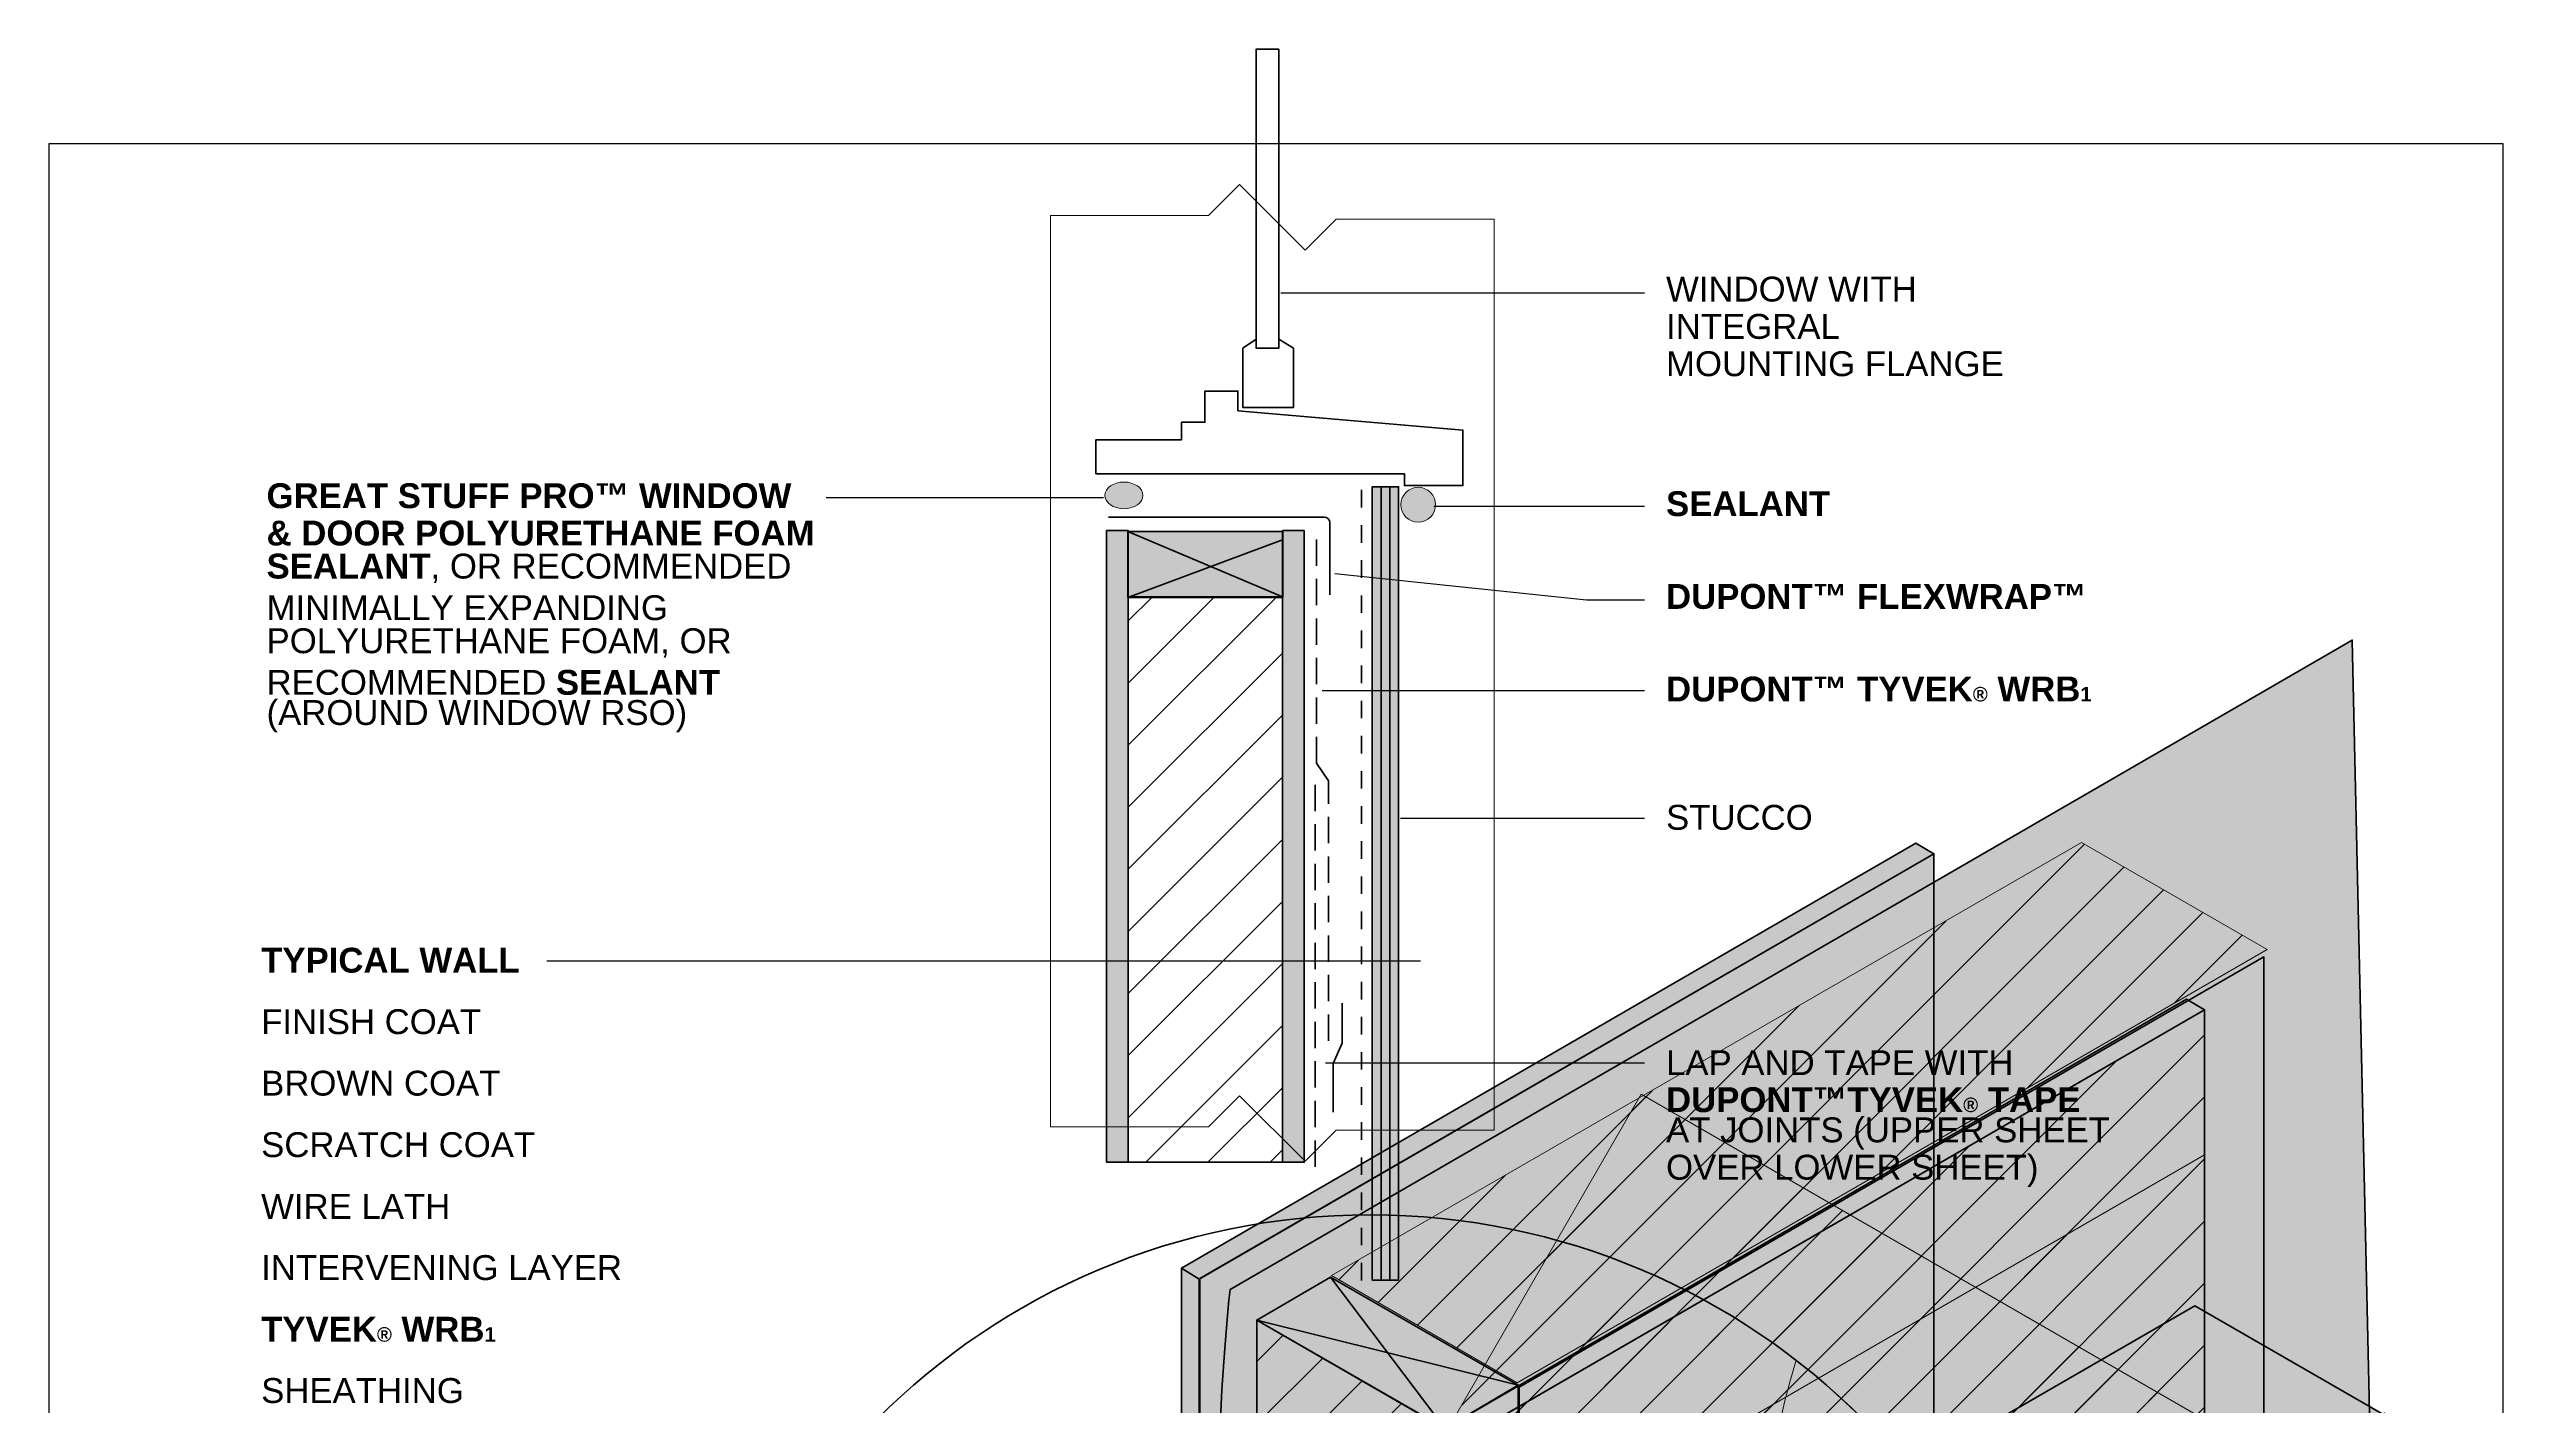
# Model space of a CAD drawing. Extents: x 26 to 585, y -793 to -8.
# Drawn here: x 26 to 585, y -317 to -8 of the extents above; entities that cross this region are included whole.
import ezdxf

# ---------------------------------------------------------------- set-up
doc = ezdxf.new("R2010")
doc.units = 0
doc.header["$MEASUREMENT"] = 0
for name, pattern in [('AI-Linetype-0', [8, 4, -4]), ('AI-Linetype-1', [9, 6, -3]), ('AI-Linetype-2', [9, 6, -3])]:
    doc.linetypes.add(name, pattern=pattern)
for name, color, linetype, lineweight in [('background', 7, 'Continuous', 0), ('circle', 7, 'Continuous', 0), ('detail', 7, 'Continuous', 0), ('drywall', 7, 'Continuous', 0), ('lines and arrows', 7, 'Continuous', 0), ('OSB', 7, 'Continuous', 0), ('studs and insulation', 7, 'Continuous', 0), ('text', 7, 'Continuous', 0), ('vapor retrarder', 7, 'Continuous', 0), ('wire', 7, 'Continuous', 0), ('WRB', 7, 'Continuous', 0)]:
    doc.layers.add(name, color=color, linetype=linetype, lineweight=lineweight)
pattern_1 = [(45, (0, 0), (-7.07107, 7.07107), [])]

# ---------------------------------------------------------------- blocks, each defined once
blk = doc.blocks.new('Block_7')
at = {"layer": 'background', "color": 250, "lineweight": 25, "true_color": 0x231f20}
for p, q in [((26.46, -642.9), (585.42, -642.9)), ((429.12, -642.9), (429.12, -762.78)), ((26.46, -722.04), (429.12, -722.04)), ((131.88, -722.04), (131.88, -762.78)), ((26.46, -735.6), (131.88, -735.6)), ((26.46, -749.22), (131.88, -749.22))]:
    blk.add_line(p, q, dxfattribs=at)
blk.add_lwpolyline([(585.42, -762.78), (26.46, -762.78), (26.46, -29.1), (585.42, -29.1)], close=True, dxfattribs=at)
blk = doc.blocks.new('Block_8')
at = {"layer": 'drywall', "true_color": 0xf1f2f2, "transparency": 33554687}
h = blk.add_hatch(color=7, dxfattribs=at)
h.dxf.hatch_style = 2
h.paths.add_polyline_path([(284.45, -285.2), (451.69, -188.45), (455.82, -190.84), (288.41, -287.69)])
at = {"layer": 'drywall', "true_color": 0xebebec, "transparency": 33554687}
h = blk.add_hatch(color=7, dxfattribs=at)
h.dxf.hatch_style = 2
h.paths.add_polyline_path([(288.62, -287.56), (455.82, -190.84), (455.82, -573.17), (194.17, -724.54), (194.17, -462.21), (288.62, -407.56)])
at = {"layer": 'drywall', "true_color": 0xe2e3e4, "transparency": 33554687}
h = blk.add_hatch(color=254, dxfattribs=at)
h.dxf.hatch_style = 2
h.paths.add_polyline_path([(288.41, -407.69), (284.45, -405.2), (284.45, -285.2), (288.41, -287.69)])
at = {"layer": 'drywall', "true_color": 0xf1f2f2, "transparency": 33554687}
h = blk.add_hatch(color=7, dxfattribs=at)
h.dxf.hatch_style = 2
h.paths.add_polyline_path([(288.41, -407.69), (194.17, -462.21), (190.03, -459.82), (284.45, -405.2)])
at = {"layer": 'drywall', "true_color": 0xe2e3e4, "transparency": 33554687}
h = blk.add_hatch(color=254, dxfattribs=at)
h.dxf.hatch_style = 2
h.paths.add_polyline_path([(194.17, -462.21), (194.17, -724.54), (190.03, -722.15), (190.03, -459.82)])
at = {"layer": 'drywall', "color": 250, "lineweight": 35, "true_color": 0x231f20}
for points in [[(284.45, -285.2), (451.69, -188.45), (455.82, -190.84), (288.41, -287.69)], [(288.62, -287.56), (455.82, -190.84), (455.82, -573.17), (194.17, -724.54), (194.17, -462.21), (288.62, -407.56)], [(288.41, -407.69), (284.45, -405.2), (284.45, -285.2), (288.41, -287.69)], [(288.41, -407.69), (194.17, -462.21), (190.03, -459.82), (284.45, -405.2)], [(194.17, -462.21), (194.17, -724.54), (190.03, -722.15), (190.03, -459.82)]]:
    blk.add_lwpolyline(points, close=True, dxfattribs=at)
at = {"layer": 'drywall'}
blk.add_circle((327.36, -431.97), 158.87, dxfattribs=at)
blk = doc.blocks.new('Block_9')
at = {"layer": 'vapor retrarder', "true_color": 0xc0e2ca, "transparency": 33554687}
h = blk.add_hatch(color=254, dxfattribs=at)
h.dxf.hatch_style = 2
edge = h.paths.add_edge_path()
edge.add_spline(control_points=[(199.26, -465.4), (201.2, -519.02), (203.58, -587.4), (190.31, -703.68), (190.31, -703.68), (558.88, -490.58), (558.88, -490.58), (558.88, -490.58), (551.08, -142.2), (551.08, -142.2), (551.08, -142.2), (295.49, -290.07), (295.49, -290.07), (292.7, -315.61), (290.81, -362.65), (294.05, -410.68), (294.05, -410.68), (199.26, -465.4), (199.26, -465.4)], knot_values=[0, 0, 0, 0, 1, 1, 1, 2, 2, 2, 3, 3, 3, 4, 4, 4, 5, 5, 5, 6, 6, 6, 6], degree=3, periodic=0)
at = {"layer": 'vapor retrarder'}
blk.add_circle((327.36, -431.97), 158.87, dxfattribs=at)
at = {"layer": 'vapor retrarder', "color": 250, "lineweight": 35, "true_color": 0x231f20}
blk.add_open_spline([(199.26, -465.4), (201.2, -519.02), (203.58, -587.4), (190.31, -703.68), (190.31, -703.68), (558.88, -490.58), (558.88, -490.58), (558.88, -490.58), (551.08, -142.2), (551.08, -142.2), (551.08, -142.2), (295.49, -290.07), (295.49, -290.07), (292.7, -315.61), (290.81, -362.65), (294.05, -410.68), (294.05, -410.68), (199.26, -465.4), (199.26, -465.4)], degree=3, knots=[0, 0, 0, 0, 1, 1, 1, 2, 2, 2, 3, 3, 3, 4, 4, 4, 5, 5, 5, 6, 6, 6, 6], dxfattribs=at)
blk = doc.blocks.new('Block_11')
at = {"layer": 'studs and insulation', "true_color": 0xffeb95, "transparency": 33554687}
h = blk.add_hatch(color=41, dxfattribs=at)
h.dxf.hatch_style = 2
h.paths.add_polyline_path([(558.47, -533.57), (558.47, -337.66), (251.64, -514.81), (251.64, -710.72)])
at = {"layer": 'studs and insulation', "true_color": 0x000000, "transparency": 33554687}
h = blk.add_hatch(dxfattribs=at)
h.set_pattern_fill('_U', color=18, scale=10, angle=45, style=2, pattern_type=0)
h.set_pattern_definition(pattern_1)
h.paths.add_polyline_path([(250.56, -712.17), (250.56, -514.91), (208.3, -490.51), (208.3, -687.77)])
at = {"layer": 'studs and insulation', "color": 250, "lineweight": 60, "true_color": 0x231f20}
blk.add_lwpolyline([(558.47, -533.57), (558.47, -337.66), (251.64, -514.81), (251.64, -710.72)], close=True, dxfattribs=at)
at = {"layer": 'studs and insulation'}
blk.add_lwpolyline([(250.56, -712.17), (250.56, -514.91), (208.3, -490.51), (208.3, -687.77)], close=True, dxfattribs=at)
blk = doc.blocks.new('Block_12')
at = {"layer": 'studs and insulation', "true_color": 0xc2b59b, "transparency": 33554687}
h = blk.add_hatch(color=253, dxfattribs=at)
h.dxf.hatch_style = 2
h.paths.add_polyline_path([(251.69, -495.37), (558.06, -318.48), (515.25, -293.82), (208.88, -470.7)])
h = blk.add_hatch(color=253, dxfattribs=at)
h.dxf.hatch_style = 2
h.paths.add_polyline_path([(558.47, -337.66), (558.52, -318.22), (251.69, -495.37), (251.64, -514.81)])
h = blk.add_hatch(color=253, dxfattribs=at)
h.dxf.hatch_style = 2
h.paths.add_polyline_path([(251.64, -514.81), (251.69, -495.37), (208.88, -470.7), (208.83, -490.15)])
at = {"layer": 'studs and insulation', "color": 250, "lineweight": 35, "true_color": 0x231f20}
for p, q in [((208.88, -470.7), (251.69, -514.89)), ((208.83, -490.15), (251.69, -495.37))]:
    blk.add_line(p, q, dxfattribs=at)
for points in [[(251.69, -495.37), (558.06, -318.48), (515.25, -293.82), (208.88, -470.7)], [(558.47, -337.66), (558.52, -318.22), (251.69, -495.37), (251.64, -514.81)], [(251.64, -514.81), (251.69, -495.37), (208.88, -470.7), (208.83, -490.15)]]:
    blk.add_lwpolyline(points, close=True, dxfattribs=at)
blk = doc.blocks.new('Block_13')
at = {"layer": 'studs and insulation', "true_color": 0x000000, "transparency": 33554687}
h = blk.add_hatch(dxfattribs=at)
h.set_pattern_fill('_U', color=18, scale=10, angle=45, style=2, pattern_type=0)
h.set_pattern_definition(pattern_1)
h.paths.add_polyline_path([(531.7, -212.68), (360.87, -311.31), (318.61, -286.91), (489.44, -188.28)])
at = {"layer": 'studs and insulation', "true_color": 0xffeb95, "transparency": 33554687}
h = blk.add_hatch(color=41, dxfattribs=at)
h.dxf.hatch_style = 2
h.paths.add_polyline_path([(530.98, -334.08), (361.32, -432.03), (361.32, -312.29), (530.98, -214.34)])
at = {"layer": 'studs and insulation'}
blk.add_lwpolyline([(531.7, -212.68), (360.87, -311.31), (318.61, -286.91), (489.44, -188.28)], close=True, dxfattribs=at)
at = {"layer": 'studs and insulation', "color": 250, "lineweight": 60, "true_color": 0x231f20}
blk.add_lwpolyline([(530.98, -334.08), (361.32, -432.03), (361.32, -312.29), (530.98, -214.34)], close=True, dxfattribs=at)
blk = doc.blocks.new('Block_14')
at = {"layer": 'studs and insulation', "true_color": 0xc2b59b, "transparency": 33554687}
h = blk.add_hatch(color=253, dxfattribs=at)
h.dxf.hatch_style = 2
h.paths.add_polyline_path([(344.43, -321.73), (361.14, -311.9), (318.33, -287.24), (301.61, -297.06)])
h = blk.add_hatch(color=253, dxfattribs=at)
h.dxf.hatch_style = 2
h.paths.add_polyline_path([(344.31, -441.86), (344.36, -321.73), (301.55, -297.06), (301.5, -417.19)])
h = blk.add_hatch(color=253, dxfattribs=at)
h.dxf.hatch_style = 2
h.paths.add_polyline_path([(361.09, -432.03), (361.14, -311.9), (344.43, -321.73), (344.37, -441.86)])
at = {"layer": 'studs and insulation', "color": 250, "lineweight": 35, "true_color": 0x231f20}
for p, q in [((318.33, -287.24), (344.48, -321.81)), ((301.61, -297.06), (361.14, -311.9))]:
    blk.add_line(p, q, dxfattribs=at)
for points in [[(344.43, -321.73), (361.14, -311.9), (318.33, -287.24), (301.61, -297.06)], [(344.31, -441.86), (344.36, -321.73), (301.55, -297.06), (301.5, -417.19)], [(361.09, -432.03), (361.14, -311.9), (344.43, -321.73), (344.37, -441.86)]]:
    blk.add_lwpolyline(points, close=True, dxfattribs=at)
blk = doc.blocks.new('Block_10')
at = {"layer": 'studs and insulation'}
blk.add_circle((327.36, -431.97), 158.87, dxfattribs=at)
for name in ['Block_13', 'Block_14', 'Block_12', 'Block_11']:
    blk.add_blockref(name, (0, 0), dxfattribs=at)
blk = doc.blocks.new('Block_15')
at = {"layer": 'OSB', "true_color": 0xcfae78, "transparency": 33554687}
h = blk.add_hatch(color=43, dxfattribs=at)
h.dxf.hatch_style = 2
h.paths.add_polyline_path([(348.55, -324.11), (517.48, -226.38), (517.48, -608.71), (255.83, -760.08), (255.83, -497.75), (348.55, -444.11)])
h = blk.add_hatch(color=43, dxfattribs=at)
h.dxf.hatch_style = 2
h.paths.add_polyline_path([(344.38, -321.75), (513.35, -223.99), (517.48, -226.38), (348.34, -324.23)])
h = blk.add_hatch(color=43, dxfattribs=at)
h.dxf.hatch_style = 2
h.paths.add_polyline_path([(348.34, -444.23), (344.38, -441.75), (344.38, -321.75), (348.34, -324.23)])
h = blk.add_hatch(color=43, dxfattribs=at)
h.dxf.hatch_style = 2
h.paths.add_polyline_path([(348.34, -444.23), (255.83, -497.75), (251.69, -495.37), (344.38, -441.75)])
h = blk.add_hatch(color=43, dxfattribs=at)
h.dxf.hatch_style = 2
h.paths.add_polyline_path([(255.83, -497.75), (255.83, -760.08), (251.69, -757.69), (251.69, -495.37)])
at = {"layer": 'OSB', "color": 250, "lineweight": 35, "true_color": 0x231f20}
for points in [[(348.55, -324.11), (517.48, -226.38), (517.48, -608.71), (255.83, -760.08), (255.83, -497.75), (348.55, -444.11)], [(344.38, -321.75), (513.35, -223.99), (517.48, -226.38), (348.34, -324.23)], [(348.34, -444.23), (344.38, -441.75), (344.38, -321.75), (348.34, -324.23)], [(348.34, -444.23), (255.83, -497.75), (251.69, -495.37), (344.38, -441.75)], [(255.83, -497.75), (255.83, -760.08), (251.69, -757.69), (251.69, -495.37)]]:
    blk.add_lwpolyline(points, close=True, dxfattribs=at)
at = {"layer": 'OSB'}
blk.add_circle((327.36, -431.97), 158.87, dxfattribs=at)
blk = doc.blocks.new('Block_16')
at = {"layer": 'WRB', "true_color": 0x000000, "transparency": 33554687}
h = blk.add_hatch(dxfattribs=at)
h.set_pattern_fill('_U', color=18, scale=10, angle=45, style=2, pattern_type=0)
h.set_pattern_definition(pattern_1)
h.paths.add_polyline_path([(517.48, -608.71), (255.83, -760.08), (255.83, -497.75), (348.55, -444.11), (348.55, -324.11), (517.48, -226.38)])
h = blk.add_hatch(dxfattribs=at)
h.set_pattern_fill('_U', color=18, scale=10, angle=45, style=2, pattern_type=0)
h.set_pattern_definition(pattern_1)
h.paths.add_polyline_path([(348.55, -444.11), (301.61, -417.06), (301.61, -297.06), (348.55, -324.11)])
at = {"layer": 'WRB', "color": 250, "lineweight": 35, "true_color": 0x231f20}
for points in [[(348.55, -324.11), (517.48, -226.38), (517.48, -608.71), (255.83, -760.08), (255.83, -497.75), (348.55, -444.11)], [(348.55, -444.11), (301.61, -417.06), (301.61, -297.06), (348.55, -324.11)]]:
    blk.add_lwpolyline(points, close=True, dxfattribs=at)
at = {"layer": 'WRB'}
for points in [[(517.48, -608.71), (255.83, -760.08), (255.83, -497.75), (348.55, -444.11), (348.55, -324.11), (517.48, -226.38)], [(348.55, -444.11), (301.61, -417.06), (301.61, -297.06), (348.55, -324.11)]]:
    blk.add_lwpolyline(points, close=True, dxfattribs=at)
blk.add_circle((327.36, -431.97), 158.87, dxfattribs=at)
blk = doc.blocks.new('Block_21')
at = {"layer": 'wire', "true_color": 0x000000, "transparency": 33554687}
h = blk.add_hatch(dxfattribs=at)
h.set_pattern_fill('_U', color=18, scale=10, angle=45, style=2, pattern_type=0)
h.set_pattern_definition(pattern_1)
h.paths.add_polyline_path([(389.15, -683.11), (199.71, -573.74), (389.15, -245.62), (578.59, -354.99)])
h = blk.add_hatch(dxfattribs=at)
h.set_pattern_fill('_U', color=18, scale=10, angle=45, style=2, pattern_type=0)
h.set_pattern_definition(pattern_1)
h.paths.add_polyline_path([(389.15, -683.11), (199.71, -573.74), (389.15, -245.62), (578.59, -354.99)])
at = {"layer": 'wire'}
blk.add_lwpolyline([(389.15, -683.11), (199.71, -573.74), (389.15, -245.62), (578.59, -354.99)], close=True, dxfattribs=at)
blk.add_lwpolyline([(389.15, -683.11), (199.71, -573.74), (389.15, -245.62), (578.59, -354.99)], close=True, dxfattribs=at)
blk = doc.blocks.new('Block_20')
at = {"layer": 'wire'}
blk.add_open_spline([(424.42, -306.2), (409.1, -354.7), (415.07, -442.17), (396.99, -477.29), (379.62, -511.04), (320.19, -537.26), (274.83, -581.94), (291.28, -587.7), (308.95, -590.84), (327.36, -590.84), (415.1, -590.84), (486.23, -519.72), (486.23, -431.97), (486.23, -380.79), (462.01, -335.26), (424.42, -306.2)], degree=3, knots=[0, 0, 0, 0, 1, 1, 1, 2, 2, 2, 3, 3, 3, 4, 4, 4, 5, 5, 5, 5], dxfattribs=at)
blk.add_blockref('Block_21', (0, 0), dxfattribs=at)
blk = doc.blocks.new('Block_23')
at = {"layer": 'detail', "color": 250, "lineweight": 18, "true_color": 0x231f20}
for points in [[(355.61, -46.31), (319.61, -46.31), (312.56, -53.37), (297.65, -38.46), (290.59, -45.51), (254.59, -45.51)], [(254.59, -253.02), (290.59, -253.02), (297.65, -245.96), (312.56, -260.87), (319.61, -253.82), (355.61, -253.82)]]:
    blk.add_lwpolyline(points, dxfattribs=at)
blk = doc.blocks.new('Block_22')
at = {"layer": 'detail', "true_color": 0xfbb042, "transparency": 33554687}
h = blk.add_hatch(color=43, dxfattribs=at)
h.dxf.hatch_style = 2
edge = h.paths.add_edge_path()
edge.add_ellipse((271.3, -109.23), major_axis=(4.33, 0), ratio=0.700878, start_angle=0, end_angle=360)
at = {"layer": 'detail', "true_color": 0xa97c50, "transparency": 33554687}
h = blk.add_hatch(color=45, dxfattribs=at)
h.dxf.hatch_style = 2
h.paths.add_polyline_path([(329.87, -287.93), (329.87, -107.25), (327.88, -107.25), (327.88, -287.93)])
at = {"layer": 'detail', "true_color": 0xa7a9ac, "transparency": 33554687}
h = blk.add_hatch(color=253, dxfattribs=at)
h.dxf.hatch_style = 2
h.paths.add_polyline_path([(331.86, -287.93), (331.86, -107.25), (329.87, -107.25), (329.87, -287.93)])
at = {"layer": 'detail', "true_color": 0x7a91a5, "transparency": 33554687}
h = blk.add_hatch(color=252, dxfattribs=at)
h.dxf.hatch_style = 2
h.paths.add_polyline_path([(333.85, -287.93), (333.85, -107.25), (331.86, -107.25), (331.86, -287.93)])
at = {"layer": 'detail', "true_color": 0xfbb042, "transparency": 33554687}
h = blk.add_hatch(color=43, dxfattribs=at)
h.dxf.hatch_style = 2
edge = h.paths.add_edge_path()
edge.add_arc((338.33, -111.37), 3.98, 0, 360)
at = {"layer": 'detail', "true_color": 0xf1f2f2, "transparency": 33554687}
h = blk.add_hatch(color=7, dxfattribs=at)
h.dxf.hatch_style = 2
h.paths.add_polyline_path([(267.33, -117.25), (272.3, -117.25), (272.3, -261.11), (267.33, -261.11)])
at = {"layer": 'detail', "true_color": 0xcfae78, "transparency": 33554687}
h = blk.add_hatch(color=43, dxfattribs=at)
h.dxf.hatch_style = 2
h.paths.add_polyline_path([(307.41, -117.25), (312.39, -117.25), (312.39, -261.11), (307.41, -261.11)])
at = {"layer": 'detail', "true_color": 0xc2b59b, "transparency": 33554687}
h = blk.add_hatch(color=253, dxfattribs=at)
h.dxf.hatch_style = 2
h.paths.add_polyline_path([(307.46, -132.52), (272.21, -132.52), (272.21, -117.45), (307.46, -117.45)])
at = {"layer": 'detail', "true_color": 0x000000, "transparency": 33554687}
h = blk.add_hatch(dxfattribs=at)
h.set_pattern_fill('_U', color=18, scale=10, angle=45, style=2, pattern_type=0)
h.set_pattern_definition(pattern_1)
h.paths.add_polyline_path([(307.41, -132.3), (307.41, -261.11), (272.3, -261.11), (272.3, -132.3)])
at = {"layer": 'detail', "color": 250, "linetype": 'AI-Linetype-0', "lineweight": 70, "true_color": 0x231f20}
blk.add_line((325.39, -108), (325.39, -288.68), dxfattribs=at)
at = {"layer": 'detail', "color": 250, "lineweight": 35, "true_color": 0x231f20}
for p, q in [((272.21, -117.45), (307.41, -132.3)), ((272.21, -132.52), (307.41, -119.33))]:
    blk.add_line(p, q, dxfattribs=at)
at = {"layer": 'detail', "color": 165, "linetype": 'AI-Linetype-1', "lineweight": 70, "true_color": 0x3e5aa8}
blk.add_line((314.89, -175.11), (314.89, -264.43), dxfattribs=at)
at = {"layer": 'detail', "color": 250, "lineweight": 35, "true_color": 0x231f20}
for points in [[(306.57, -7.59), (301.45, -7.59), (301.45, -75.72), (306.57, -75.72)], [(306.57, -75.72), (301.45, -75.72), (301.45, -73.62), (298.39, -75.72), (298.39, -89.25), (309.92, -89.25), (309.92, -75.72), (306.57, -73.62)], [(297.28, -89.96), (297.28, -85.48), (289.75, -85.48), (289.75, -92.57), (284.42, -92.57), (284.42, -96.56), (264.92, -96.56), (264.92, -104.32), (335.2, -104.32), (335.2, -106.98), (348.5, -106.98), (348.5, -104.32), (348.5, -96.56), (348.5, -94.34)], [(329.87, -287.93), (329.87, -107.25), (327.88, -107.25), (327.88, -287.93)], [(331.86, -287.93), (331.86, -107.25), (329.87, -107.25), (329.87, -287.93)], [(333.85, -287.93), (333.85, -107.25), (331.86, -107.25), (331.86, -287.93)], [(267.33, -117.25), (272.3, -117.25), (272.3, -261.11), (267.33, -261.11)], [(307.41, -117.25), (312.39, -117.25), (312.39, -261.11), (307.41, -261.11)], [(307.46, -132.52), (272.21, -132.52), (272.21, -117.45), (307.46, -117.45)], [(307.41, -132.3), (307.41, -261.11), (272.3, -261.11), (272.3, -132.3)]]:
    blk.add_lwpolyline(points, close=True, dxfattribs=at)
at = {"layer": 'detail'}
blk.add_lwpolyline([(254.59, -253.02), (290.59, -253.02), (297.65, -245.96), (312.56, -260.87), (319.61, -253.82), (355.61, -253.82), (355.61, -46.31), (319.61, -46.31), (312.56, -53.37), (297.65, -38.46), (290.59, -45.51), (254.59, -45.51)], close=True, dxfattribs=at)
at = {"layer": 'detail', "color": 165, "linetype": 'AI-Linetype-2', "lineweight": 70, "true_color": 0x3e5aa8}
blk.add_lwpolyline([(317.89, -233.44), (317.89, -174.25), (315.14, -170.25), (315.14, -117.05)], dxfattribs=at)
at = {"layer": 'detail', "color": 142, "lineweight": 70, "true_color": 0x27aae1}
blk.add_lwpolyline([(318.99, -249.7), (318.99, -238.61), (320.99, -233.96), (320.99, -224.87)], dxfattribs=at)
at = {"layer": 'detail'}
blk.add_circle((338.33, -111.37), 3.98, dxfattribs=at)
blk.add_ellipse((271.3, -109.23), major_axis=(4.33, 0), ratio=0.700878, dxfattribs=at)
at = {"layer": 'detail', "color": 240, "lineweight": 70, "true_color": 0xef3742}
blk.add_open_spline([(318.23, -131.9), (318.23, -131.9), (318.23, -115.49), (318.23, -115.49), (318.23, -114.76), (317.64, -114.16), (316.9, -114.16), (316.9, -114.16), (267.8, -114.16), (267.8, -114.16)], degree=3, knots=[0, 0, 0, 0, 1, 1, 1, 2, 2, 2, 3, 3, 3, 3], dxfattribs=at)
at = {"layer": 'detail'}
blk.add_blockref('Block_23', (0, 0), dxfattribs=at)

msp = doc.modelspace()

# ---------------------------------------------------------------- hatches: boundary and pattern name
at = {"layer": 'WRB', "true_color": 0x000000, "transparency": 33554687}
h = msp.add_hatch(dxfattribs=at)
h.set_pattern_fill('_U', color=18, scale=10, angle=45, style=2, pattern_type=0)
h.set_pattern_definition(pattern_1)
h.paths.add_polyline_path([(517.48, -641.71), (255.83, -793.08), (255.83, -530.75), (348.55, -477.11), (348.55, -357.11), (517.48, -259.38)])

# ---------------------------------------------------------------- linework, layer by layer
at = {"layer": 'circle', "color": 250, "lineweight": 35, "true_color": 0x231f20}
msp.add_circle((327.36, -431.97), 158.87, dxfattribs=at)
at = {"layer": 'lines and arrows', "color": 250, "lineweight": 25, "true_color": 0x231f20}
for p, q in [((307.04, -63.13), (389.85, -63.13)), ((203.5, -109.7), (266.66, -109.7)), ((341.9, -111.72), (389.85, -111.72)), ((316.43, -153.7), (389.85, -153.7)), ((334.28, -182.72), (389.85, -182.72)), ((139.88, -215.26), (266.66, -215.26)), ((266.66, -215.26), (338.85, -215.26)), ((317.24, -238.49), (389.85, -238.49))]:
    msp.add_line(p, q, dxfattribs=at)
msp.add_lwpolyline([(319.36, -127.04), (376.65, -133.04), (389.85, -133.04)], dxfattribs=at)
at = {"layer": 'WRB'}
msp.add_lwpolyline([(517.48, -641.71), (255.83, -793.08), (255.83, -530.75), (348.55, -477.11), (348.55, -357.11), (517.48, -259.38)], close=True, dxfattribs=at)

# ---------------------------------------------------------------- block references
at = {"layer": 'background'}
msp.add_blockref('Block_7', (0, 0), dxfattribs=at)
at = {"layer": 'detail'}
msp.add_blockref('Block_22', (0, 0), dxfattribs=at)
at = {"layer": 'drywall'}
msp.add_blockref('Block_8', (0, 0), dxfattribs=at)
at = {"layer": 'OSB'}
msp.add_blockref('Block_15', (0, 0), dxfattribs=at)
at = {"layer": 'studs and insulation'}
msp.add_blockref('Block_10', (0, 0), dxfattribs=at)
at = {"layer": 'vapor retrarder'}
msp.add_blockref('Block_9', (0, 0), dxfattribs=at)
at = {"layer": 'wire'}
msp.add_blockref('Block_20', (0, 0), dxfattribs=at)
at = {"layer": 'WRB'}
msp.add_blockref('Block_16', (0, 0), dxfattribs=at)

# ---------------------------------------------------------------- texts
at = {"layer": 'text', "char_height": 0.2, "attachment_point": 7}
for s, insert in [('\\C250;\\c2105123;\\FArial|b0|i0|c1;\\H5.664000;\\W1.000000;WINDOW WITH ', (394.79, -65.16)), ('\\C250;\\c2105123;\\FArial|b0|i0|c1;\\H5.664000;\\W1.000000;INTEGRAL ', (394.79, -73.66)), ('\\C250;\\c2105123;\\FArial|b0|i0|c1;\\H5.664000;\\W1.000000;MOUNTING FLANGE', (394.79, -82.16)), ('\\C43;\\c4370683;\\FArial Bold|b1|i0|c1;\\H5.664000;\\W1.000000;GREAT STUFF PRO™ WINDOW ', (76, -112.22)), ('\\C43;\\c4370683;\\FArial Bold|b1|i0|c1;\\H5.664000;\\W1.000000;SEALANT', (394.79, -114.03)), ('\\C43;\\c4370683;\\FArial Bold|b1|i0|c1;\\H5.664000;\\W1.000000;& DOOR POLYURETHANE FOAM ', (76, -120.72)), ('\\C43;\\c4370683;\\FArial Bold|b1|i0|c1;\\H5.664000;\\W1.000000;SEALANT\\C250;\\c2105123;\\FArial|b0|i0|c1;, OR RECOMMENDED ', (76, -129.22)), ('\\C250;\\c2105123;\\FArial|b0|i0|c1;\\H5.664000;\\W1.000000;MINIMALLY EXPANDING ', (76, -137.72)), ('\\C240;\\c4339695;\\FArial Bold|b1|i0|c1;\\H5.664000;\\W1.000000;DUPONT™ FLEXWRAP™', (394.79, -135.15)), ('\\C250;\\c2105123;\\FArial|b0|i0|c1;\\H5.664000;\\W1.000000;POLYURETHANE FOAM, OR ', (76, -146.22)), ('\\C250;\\c2105123;\\FArial|b0|i0|c1;\\H5.664000;\\W1.000000;RECOMMENDED \\C43;\\c4370683;\\FArial Bold|b1|i0|c1;SEALANT ', (76, -154.72)), ('\\C165;\\c11033150;\\FArial Bold|b1|i0|c1;\\H5.664000;\\W1.000000;DUPONT™ TYVEK\\H3.302112;®\\H5.664000; WRB\\C250;\\c2105123;\\H3.302112;1', (394.79, -156.24)), ('\\C250;\\c2105123;\\FArial|b0|i0|c1;\\H5.664000;\\W1.000000;(AROUND WINDOW RSO)', (76, -163.22)), ('\\C250;\\c2105123;\\FArial|b0|i0|c1;\\H5.664000;\\W1.000000;STUCCO', (394.79, -185.46)), ('\\C250;\\c2105123;\\FArial Bold|b1|i0|c1;\\H5.664000;\\W1.000000;TYPICAL WALL', (74.77, -218)), ('\\C250;\\c2105123;\\FArial|b0|i0|c1;\\H5.664000;\\W1.000000;FINISH COAT', (74.77, -232)), ('\\C250;\\c2105123;\\FArial|b0|i0|c1;\\H5.664000;\\W1.000000;BROWN COAT', (74.77, -246)), ('\\C250;\\c2105123;\\FArial|b0|i0|c1;\\H5.664000;\\W1.000000;LAP AND TAPE WITH ', (394.79, -241.26)), ('\\C142;\\c14789159;\\FArial Bold|b1|i0|c1;\\H5.664000;\\W1.000000;DUPONT™TYVEK\\H3.302112;®\\H5.664000; TAPE ', (394.79, -249.76)), ('\\C250;\\c2105123;\\FArial|b0|i0|c1;\\H5.664000;\\W1.000000;AT JOINTS (UPPER SHEET ', (394.79, -258.26)), ('\\C250;\\c2105123;\\FArial|b0|i0|c1;\\H5.664000;\\W1.000000;SCRATCH COAT', (74.77, -260)), ('\\C250;\\c2105123;\\FArial|b0|i0|c1;\\H5.664000;\\W1.000000;OVER LOWER SHEET)', (394.79, -266.76)), ('\\C250;\\c2105123;\\FArial|b0|i0|c1;\\H5.664000;\\W1.000000;WIRE LATH', (74.77, -274)), ('\\C250;\\c2105123;\\FArial|b0|i0|c1;\\H5.664000;\\W1.000000;INTERVENING LAYER', (74.77, -288)), ('\\C165;\\c11033150;\\FArial Bold|b1|i0|c1;\\H5.664000;\\W1.000000;TYVEK\\H3.302112;®\\H5.664000; WRB\\C250;\\c2105123;\\H3.302112;1', (74.77, -302)), ('\\C250;\\c2105123;\\FArial|b0|i0|c1;\\H5.664000;\\W1.000000;SHEATHING', (74.77, -316))]:
    msp.add_mtext(s, dxfattribs=dict(at, insert=insert))

doc.saveas('drawing.dxf')
